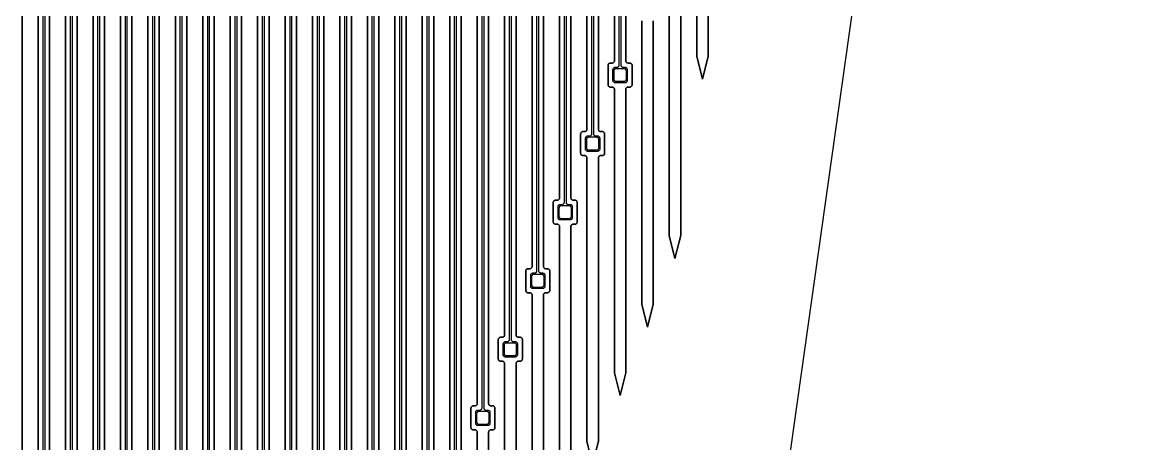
# Model space of a CAD drawing. Header units: metres. Extents: x -1550 to 1550, y -904 to 26100.
# Drawn here: x -2 to 966, y 3944 to 4313 of the extents above; entities that cross this region are included whole.
import ezdxf

# ---------------------------------------------------------------- set-up
doc = ezdxf.new("R2010")
doc.units = ezdxf.units.M
for name, color, linetype in [('Electrodes', 2, 'CONTINUOUS'), ('Metal', 4, 'CONTINUOUS'), ('Polyimide', 3, 'CONTINUOUS'), ('Polyimide_Negative', 5, 'CONTINUOUS')]:
    doc.layers.add(name, color=color, linetype=linetype)

msp = doc.modelspace()

# ---------------------------------------------------------------- linework, layer by layer
at = {"layer": 'Electrodes'}
for points in [[(524.5, 4261.01), (524.64, 4261.01), (524.77, 4261.03), (524.91, 4261.05), (525.04, 4261.08), (525.17, 4261.12), (525.3, 4261.17), (525.42, 4261.23), (525.54, 4261.3), (525.65, 4261.37), (525.76, 4261.46), (525.87, 4261.55), (525.96, 4261.64), (526.05, 4261.75), (526.13, 4261.85), (526.21, 4261.97), (526.28, 4262.09), (526.33, 4262.21), (526.38, 4262.34), (526.43, 4262.47), (526.46, 4262.6), (526.48, 4262.74), (526.5, 4262.87), (526.5, 4263.01), (526.5, 4270.01), (526.5, 4270.14), (526.48, 4270.28), (526.46, 4270.41), (526.43, 4270.55), (526.38, 4270.68), (526.33, 4270.8), (526.28, 4270.93), (526.21, 4271.05), (526.13, 4271.16), (526.05, 4271.27), (525.96, 4271.37), (525.87, 4271.47), (525.76, 4271.56), (525.65, 4271.64), (525.54, 4271.72), (525.42, 4271.78), (525.3, 4271.84), (525.17, 4271.89), (525.04, 4271.93), (524.91, 4271.97), (524.77, 4271.99), (524.64, 4272), (524.5, 4272.01), (517.5, 4272.01), (517.36, 4272), (517.23, 4271.99), (517.09, 4271.97), (516.96, 4271.93), (516.83, 4271.89), (516.7, 4271.84), (516.58, 4271.78), (516.46, 4271.72), (516.35, 4271.64), (516.24, 4271.56), (516.13, 4271.47), (516.04, 4271.37), (515.95, 4271.27), (515.87, 4271.16), (515.79, 4271.05), (515.72, 4270.93), (515.67, 4270.8), (515.62, 4270.68), (515.57, 4270.55), (515.54, 4270.41), (515.52, 4270.28), (515.5, 4270.14), (515.5, 4270.01), (515.5, 4263.01), (515.5, 4262.87), (515.52, 4262.74), (515.54, 4262.6), (515.57, 4262.47), (515.62, 4262.34), (515.67, 4262.21), (515.72, 4262.09), (515.79, 4261.97), (515.87, 4261.85), (515.95, 4261.75), (516.04, 4261.64), (516.13, 4261.55), (516.24, 4261.46), (516.35, 4261.37), (516.46, 4261.3), (516.58, 4261.23), (516.7, 4261.17), (516.83, 4261.12), (516.96, 4261.08), (517.09, 4261.05), (517.23, 4261.03), (517.36, 4261.01), (517.5, 4261.01), (524.5, 4261.01)], [(500.5, 4201.01), (500.64, 4201.01), (500.77, 4201.03), (500.91, 4201.05), (501.04, 4201.08), (501.17, 4201.12), (501.3, 4201.17), (501.42, 4201.23), (501.54, 4201.3), (501.65, 4201.37), (501.76, 4201.46), (501.87, 4201.55), (501.96, 4201.64), (502.05, 4201.75), (502.13, 4201.85), (502.21, 4201.97), (502.28, 4202.09), (502.33, 4202.21), (502.38, 4202.34), (502.43, 4202.47), (502.46, 4202.6), (502.48, 4202.74), (502.5, 4202.87), (502.5, 4203.01), (502.5, 4210.01), (502.5, 4210.14), (502.48, 4210.28), (502.46, 4210.41), (502.43, 4210.55), (502.38, 4210.68), (502.33, 4210.8), (502.28, 4210.93), (502.21, 4211.05), (502.13, 4211.16), (502.05, 4211.27), (501.96, 4211.37), (501.87, 4211.47), (501.76, 4211.56), (501.65, 4211.64), (501.54, 4211.72), (501.42, 4211.78), (501.3, 4211.84), (501.17, 4211.89), (501.04, 4211.93), (500.91, 4211.97), (500.77, 4211.99), (500.64, 4212), (500.5, 4212.01), (493.5, 4212.01), (493.36, 4212), (493.23, 4211.99), (493.09, 4211.97), (492.96, 4211.93), (492.83, 4211.89), (492.7, 4211.84), (492.58, 4211.78), (492.46, 4211.72), (492.35, 4211.64), (492.24, 4211.56), (492.13, 4211.47), (492.04, 4211.37), (491.95, 4211.27), (491.87, 4211.16), (491.79, 4211.05), (491.72, 4210.93), (491.67, 4210.8), (491.62, 4210.68), (491.57, 4210.55), (491.54, 4210.41), (491.52, 4210.28), (491.5, 4210.14), (491.5, 4210.01), (491.5, 4203.01), (491.5, 4202.87), (491.52, 4202.74), (491.54, 4202.6), (491.57, 4202.47), (491.62, 4202.34), (491.67, 4202.21), (491.72, 4202.09), (491.79, 4201.97), (491.87, 4201.85), (491.95, 4201.75), (492.04, 4201.64), (492.13, 4201.55), (492.24, 4201.46), (492.35, 4201.37), (492.46, 4201.3), (492.58, 4201.23), (492.7, 4201.17), (492.83, 4201.12), (492.96, 4201.08), (493.09, 4201.05), (493.23, 4201.03), (493.36, 4201.01), (493.5, 4201.01), (500.5, 4201.01)], [(476.5, 4141.01), (476.64, 4141.01), (476.77, 4141.03), (476.91, 4141.05), (477.04, 4141.08), (477.17, 4141.12), (477.3, 4141.17), (477.42, 4141.23), (477.54, 4141.3), (477.65, 4141.37), (477.76, 4141.46), (477.87, 4141.55), (477.96, 4141.64), (478.05, 4141.75), (478.13, 4141.85), (478.21, 4141.97), (478.28, 4142.09), (478.33, 4142.21), (478.38, 4142.34), (478.43, 4142.47), (478.46, 4142.6), (478.48, 4142.74), (478.5, 4142.87), (478.5, 4143.01), (478.5, 4150.01), (478.5, 4150.14), (478.48, 4150.28), (478.46, 4150.41), (478.43, 4150.55), (478.38, 4150.68), (478.33, 4150.8), (478.28, 4150.93), (478.21, 4151.05), (478.13, 4151.16), (478.05, 4151.27), (477.96, 4151.37), (477.87, 4151.47), (477.76, 4151.56), (477.65, 4151.64), (477.54, 4151.72), (477.42, 4151.78), (477.3, 4151.84), (477.17, 4151.89), (477.04, 4151.93), (476.91, 4151.97), (476.77, 4151.99), (476.64, 4152), (476.5, 4152.01), (469.5, 4152.01), (469.36, 4152), (469.23, 4151.99), (469.09, 4151.97), (468.96, 4151.93), (468.83, 4151.89), (468.7, 4151.84), (468.58, 4151.78), (468.46, 4151.72), (468.35, 4151.64), (468.24, 4151.56), (468.13, 4151.47), (468.04, 4151.37), (467.95, 4151.27), (467.87, 4151.16), (467.79, 4151.05), (467.72, 4150.93), (467.67, 4150.8), (467.62, 4150.68), (467.57, 4150.55), (467.54, 4150.41), (467.52, 4150.28), (467.5, 4150.14), (467.5, 4150.01), (467.5, 4143.01), (467.5, 4142.87), (467.52, 4142.74), (467.54, 4142.6), (467.57, 4142.47), (467.62, 4142.34), (467.67, 4142.21), (467.72, 4142.09), (467.79, 4141.97), (467.87, 4141.85), (467.95, 4141.75), (468.04, 4141.64), (468.13, 4141.55), (468.24, 4141.46), (468.35, 4141.37), (468.46, 4141.3), (468.58, 4141.23), (468.7, 4141.17), (468.83, 4141.12), (468.96, 4141.08), (469.09, 4141.05), (469.23, 4141.03), (469.36, 4141.01), (469.5, 4141.01), (476.5, 4141.01)], [(452.5, 4081.01), (452.64, 4081.01), (452.77, 4081.03), (452.91, 4081.05), (453.04, 4081.08), (453.17, 4081.12), (453.3, 4081.17), (453.42, 4081.23), (453.54, 4081.3), (453.65, 4081.37), (453.76, 4081.46), (453.87, 4081.55), (453.96, 4081.64), (454.05, 4081.75), (454.13, 4081.85), (454.21, 4081.97), (454.28, 4082.09), (454.33, 4082.21), (454.38, 4082.34), (454.43, 4082.47), (454.46, 4082.6), (454.48, 4082.74), (454.5, 4082.87), (454.5, 4083.01), (454.5, 4090.01), (454.5, 4090.14), (454.48, 4090.28), (454.46, 4090.41), (454.43, 4090.55), (454.38, 4090.68), (454.33, 4090.8), (454.28, 4090.93), (454.21, 4091.05), (454.13, 4091.16), (454.05, 4091.27), (453.96, 4091.37), (453.87, 4091.47), (453.76, 4091.56), (453.65, 4091.64), (453.54, 4091.72), (453.42, 4091.78), (453.3, 4091.84), (453.17, 4091.89), (453.04, 4091.93), (452.91, 4091.97), (452.77, 4091.99), (452.64, 4092), (452.5, 4092.01), (445.5, 4092.01), (445.36, 4092), (445.23, 4091.99), (445.09, 4091.97), (444.96, 4091.93), (444.83, 4091.89), (444.7, 4091.84), (444.58, 4091.78), (444.46, 4091.72), (444.35, 4091.64), (444.24, 4091.56), (444.13, 4091.47), (444.04, 4091.37), (443.95, 4091.27), (443.87, 4091.16), (443.79, 4091.05), (443.72, 4090.93), (443.67, 4090.8), (443.62, 4090.68), (443.57, 4090.55), (443.54, 4090.41), (443.52, 4090.28), (443.5, 4090.14), (443.5, 4090.01), (443.5, 4083.01), (443.5, 4082.87), (443.52, 4082.74), (443.54, 4082.6), (443.57, 4082.47), (443.62, 4082.34), (443.67, 4082.21), (443.72, 4082.09), (443.79, 4081.97), (443.87, 4081.85), (443.95, 4081.75), (444.04, 4081.64), (444.13, 4081.55), (444.24, 4081.46), (444.35, 4081.37), (444.46, 4081.3), (444.58, 4081.23), (444.7, 4081.17), (444.83, 4081.12), (444.96, 4081.08), (445.09, 4081.05), (445.23, 4081.03), (445.36, 4081.01), (445.5, 4081.01), (452.5, 4081.01)], [(428.5, 4021.01), (428.64, 4021.01), (428.77, 4021.03), (428.91, 4021.05), (429.04, 4021.08), (429.17, 4021.12), (429.3, 4021.17), (429.42, 4021.23), (429.54, 4021.3), (429.65, 4021.37), (429.76, 4021.46), (429.87, 4021.55), (429.96, 4021.64), (430.05, 4021.75), (430.13, 4021.85), (430.21, 4021.97), (430.28, 4022.09), (430.33, 4022.21), (430.38, 4022.34), (430.43, 4022.47), (430.46, 4022.6), (430.48, 4022.74), (430.5, 4022.87), (430.5, 4023.01), (430.5, 4030.01), (430.5, 4030.14), (430.48, 4030.28), (430.46, 4030.41), (430.43, 4030.55), (430.38, 4030.68), (430.33, 4030.8), (430.28, 4030.93), (430.21, 4031.05), (430.13, 4031.16), (430.05, 4031.27), (429.96, 4031.37), (429.87, 4031.47), (429.76, 4031.56), (429.65, 4031.64), (429.54, 4031.72), (429.42, 4031.78), (429.3, 4031.84), (429.17, 4031.89), (429.04, 4031.93), (428.91, 4031.97), (428.77, 4031.99), (428.64, 4032), (428.5, 4032.01), (421.5, 4032.01), (421.36, 4032), (421.23, 4031.99), (421.09, 4031.97), (420.96, 4031.93), (420.83, 4031.89), (420.7, 4031.84), (420.58, 4031.78), (420.46, 4031.72), (420.35, 4031.64), (420.24, 4031.56), (420.13, 4031.47), (420.04, 4031.37), (419.95, 4031.27), (419.87, 4031.16), (419.79, 4031.05), (419.72, 4030.93), (419.67, 4030.8), (419.62, 4030.68), (419.57, 4030.55), (419.54, 4030.41), (419.52, 4030.28), (419.5, 4030.14), (419.5, 4030.01), (419.5, 4023.01), (419.5, 4022.87), (419.52, 4022.74), (419.54, 4022.6), (419.57, 4022.47), (419.62, 4022.34), (419.67, 4022.21), (419.72, 4022.09), (419.79, 4021.97), (419.87, 4021.85), (419.95, 4021.75), (420.04, 4021.64), (420.13, 4021.55), (420.24, 4021.46), (420.35, 4021.37), (420.46, 4021.3), (420.58, 4021.23), (420.7, 4021.17), (420.83, 4021.12), (420.96, 4021.08), (421.09, 4021.05), (421.23, 4021.03), (421.36, 4021.01), (421.5, 4021.01), (428.5, 4021.01)], [(404.5, 3961.01), (404.64, 3961.01), (404.77, 3961.03), (404.91, 3961.05), (405.04, 3961.08), (405.17, 3961.12), (405.3, 3961.17), (405.42, 3961.23), (405.54, 3961.3), (405.65, 3961.37), (405.76, 3961.46), (405.87, 3961.55), (405.96, 3961.64), (406.05, 3961.75), (406.13, 3961.85), (406.21, 3961.97), (406.28, 3962.09), (406.33, 3962.21), (406.38, 3962.34), (406.43, 3962.47), (406.46, 3962.6), (406.48, 3962.74), (406.5, 3962.87), (406.5, 3963.01), (406.5, 3970.01), (406.5, 3970.14), (406.48, 3970.28), (406.46, 3970.41), (406.43, 3970.55), (406.38, 3970.68), (406.33, 3970.8), (406.28, 3970.93), (406.21, 3971.05), (406.13, 3971.16), (406.05, 3971.27), (405.96, 3971.37), (405.87, 3971.47), (405.76, 3971.56), (405.65, 3971.64), (405.54, 3971.72), (405.42, 3971.78), (405.3, 3971.84), (405.17, 3971.89), (405.04, 3971.93), (404.91, 3971.97), (404.77, 3971.99), (404.64, 3972), (404.5, 3972.01), (397.5, 3972.01), (397.36, 3972), (397.23, 3971.99), (397.09, 3971.97), (396.96, 3971.93), (396.83, 3971.89), (396.7, 3971.84), (396.58, 3971.78), (396.46, 3971.72), (396.35, 3971.64), (396.24, 3971.56), (396.13, 3971.47), (396.04, 3971.37), (395.95, 3971.27), (395.87, 3971.16), (395.79, 3971.05), (395.72, 3970.93), (395.67, 3970.8), (395.62, 3970.68), (395.57, 3970.55), (395.54, 3970.41), (395.52, 3970.28), (395.5, 3970.14), (395.5, 3970.01), (395.5, 3963.01), (395.5, 3962.87), (395.52, 3962.74), (395.54, 3962.6), (395.57, 3962.47), (395.62, 3962.34), (395.67, 3962.21), (395.72, 3962.09), (395.79, 3961.97), (395.87, 3961.85), (395.95, 3961.75), (396.04, 3961.64), (396.13, 3961.55), (396.24, 3961.46), (396.35, 3961.37), (396.46, 3961.3), (396.58, 3961.23), (396.7, 3961.17), (396.83, 3961.12), (396.96, 3961.08), (397.09, 3961.05), (397.23, 3961.03), (397.36, 3961.01), (397.5, 3961.01), (404.5, 3961.01)]]:
    msp.add_lwpolyline(points, close=True, dxfattribs=at)
at = {"layer": 'Metal'}
for points in [[(16, 11993.5), (16, 8.5)], [(18, 8.5), (18, 11993.5)], [(40, 11993.5), (40, 262.47)], [(42, 262.47), (42, 11993.5)], [(64, 11993.5), (64, 516.44)], [(66, 516.44), (66, 11993.5)], [(88, 11993.5), (88, 770.4)], [(90, 770.4), (90, 11993.5)], [(112, 11993.5), (112, 1024.37)], [(114, 1024.37), (114, 11993.5)], [(136, 11993.5), (136, 1278.34)], [(138, 1278.34), (138, 11993.5)], [(160, 11993.5), (160, 1532.31)], [(162, 1532.31), (162, 11993.5)], [(184, 11993.5), (184, 1786.28)], [(186, 1786.28), (186, 11993.5)], [(208, 11993.5), (208, 2040.25)], [(210, 2040.25), (210, 11993.5)], [(232, 11993.5), (232, 2294.21)], [(234, 2294.21), (234, 11993.5)], [(256, 11993.5), (256, 2548.18)], [(258, 2548.18), (258, 11993.5)], [(280, 11993.5), (280, 2802.15)], [(282, 2802.15), (282, 11993.5)], [(304, 11993.5), (304, 3056.12)], [(306, 3056.12), (306, 11993.5)], [(328, 11993.5), (328, 3310.09)], [(330, 3310.09), (330, 11993.5)], [(352, 11993.5), (352, 3564.06)], [(354, 3564.06), (354, 11993.5)], [(376, 11993.5), (376, 3818.02)], [(378, 3818.02), (378, 11993.5)], [(400, 11993.5), (400, 3975.01), (399.97, 3974.66), (399.88, 3974.32), (399.73, 3974.01), (399.53, 3973.72), (399.29, 3973.48), (399, 3973.28), (398.68, 3973.13), (398.35, 3973.04), (398, 3973.01), (396.5, 3973.01), (396.15, 3972.98), (395.82, 3972.89), (395.5, 3972.74), (395.21, 3972.54), (394.97, 3972.29), (394.77, 3972.01), (394.62, 3971.69), (394.53, 3971.36), (394.5, 3971.01), (394.5, 3962.01), (394.53, 3961.66), (394.62, 3961.32), (394.77, 3961.01), (394.97, 3960.72), (395.21, 3960.48), (395.5, 3960.28), (395.82, 3960.13), (396.15, 3960.04), (396.5, 3960.01), (405.5, 3960.01), (405.85, 3960.04), (406.18, 3960.13), (406.5, 3960.28), (406.79, 3960.48), (407.03, 3960.72), (407.23, 3961.01), (407.38, 3961.32), (407.47, 3961.66), (407.5, 3962.01), (407.5, 3971.01), (407.47, 3971.36), (407.38, 3971.69), (407.23, 3972.01), (407.03, 3972.29), (406.79, 3972.54), (406.5, 3972.74), (406.18, 3972.89), (405.85, 3972.98), (405.5, 3973.01), (404, 3973.01), (403.65, 3973.04), (403.32, 3973.13), (403, 3973.28), (402.71, 3973.48), (402.47, 3973.72), (402.27, 3974.01), (402.12, 3974.32), (402.03, 3974.66), (402, 3975.01), (402, 11993.5)], [(424, 11993.5), (424, 4035.01), (423.97, 4034.66), (423.88, 4034.32), (423.73, 4034.01), (423.53, 4033.72), (423.29, 4033.48), (423, 4033.28), (422.68, 4033.13), (422.35, 4033.04), (422, 4033.01), (420.5, 4033.01), (420.15, 4032.98), (419.82, 4032.89), (419.5, 4032.74), (419.21, 4032.54), (418.97, 4032.29), (418.77, 4032.01), (418.62, 4031.69), (418.53, 4031.36), (418.5, 4031.01), (418.5, 4022.01), (418.53, 4021.66), (418.62, 4021.32), (418.77, 4021.01), (418.97, 4020.72), (419.21, 4020.48), (419.5, 4020.28), (419.82, 4020.13), (420.15, 4020.04), (420.5, 4020.01), (429.5, 4020.01), (429.85, 4020.04), (430.18, 4020.13), (430.5, 4020.28), (430.79, 4020.48), (431.03, 4020.72), (431.23, 4021.01), (431.38, 4021.32), (431.47, 4021.66), (431.5, 4022.01), (431.5, 4031.01), (431.47, 4031.36), (431.38, 4031.69), (431.23, 4032.01), (431.03, 4032.29), (430.79, 4032.54), (430.5, 4032.74), (430.18, 4032.89), (429.85, 4032.98), (429.5, 4033.01), (428, 4033.01), (427.65, 4033.04), (427.32, 4033.13), (427, 4033.28), (426.71, 4033.48), (426.47, 4033.72), (426.27, 4034.01), (426.12, 4034.32), (426.03, 4034.66), (426, 4035.01), (426, 11993.5)], [(448, 11993.5), (448, 4095.01), (447.97, 4094.66), (447.88, 4094.32), (447.73, 4094.01), (447.53, 4093.72), (447.29, 4093.48), (447, 4093.28), (446.68, 4093.13), (446.35, 4093.04), (446, 4093.01), (444.5, 4093.01), (444.15, 4092.98), (443.82, 4092.89), (443.5, 4092.74), (443.21, 4092.54), (442.97, 4092.29), (442.77, 4092.01), (442.62, 4091.69), (442.53, 4091.36), (442.5, 4091.01), (442.5, 4082.01), (442.53, 4081.66), (442.62, 4081.32), (442.77, 4081.01), (442.97, 4080.72), (443.21, 4080.48), (443.5, 4080.28), (443.82, 4080.13), (444.15, 4080.04), (444.5, 4080.01), (453.5, 4080.01), (453.85, 4080.04), (454.18, 4080.13), (454.5, 4080.28), (454.79, 4080.48), (455.03, 4080.72), (455.23, 4081.01), (455.38, 4081.32), (455.47, 4081.66), (455.5, 4082.01), (455.5, 4091.01), (455.47, 4091.36), (455.38, 4091.69), (455.23, 4092.01), (455.03, 4092.29), (454.79, 4092.54), (454.5, 4092.74), (454.18, 4092.89), (453.85, 4092.98), (453.5, 4093.01), (452, 4093.01), (451.65, 4093.04), (451.32, 4093.13), (451, 4093.28), (450.71, 4093.48), (450.47, 4093.72), (450.27, 4094.01), (450.12, 4094.32), (450.03, 4094.66), (450, 4095.01), (450, 11993.5)], [(472, 11993.5), (472, 4155.01), (471.97, 4154.66), (471.88, 4154.32), (471.73, 4154.01), (471.53, 4153.72), (471.29, 4153.48), (471, 4153.28), (470.68, 4153.13), (470.35, 4153.04), (470, 4153.01), (468.5, 4153.01), (468.15, 4152.98), (467.82, 4152.89), (467.5, 4152.74), (467.21, 4152.54), (466.97, 4152.29), (466.77, 4152.01), (466.62, 4151.69), (466.53, 4151.36), (466.5, 4151.01), (466.5, 4142.01), (466.53, 4141.66), (466.62, 4141.32), (466.77, 4141.01), (466.97, 4140.72), (467.21, 4140.48), (467.5, 4140.28), (467.82, 4140.13), (468.15, 4140.04), (468.5, 4140.01), (477.5, 4140.01), (477.85, 4140.04), (478.18, 4140.13), (478.5, 4140.28), (478.79, 4140.48), (479.03, 4140.72), (479.23, 4141.01), (479.38, 4141.32), (479.47, 4141.66), (479.5, 4142.01), (479.5, 4151.01), (479.47, 4151.36), (479.38, 4151.69), (479.23, 4152.01), (479.03, 4152.29), (478.79, 4152.54), (478.5, 4152.74), (478.18, 4152.89), (477.85, 4152.98), (477.5, 4153.01), (476, 4153.01), (475.65, 4153.04), (475.32, 4153.13), (475, 4153.28), (474.71, 4153.48), (474.47, 4153.72), (474.27, 4154.01), (474.12, 4154.32), (474.03, 4154.66), (474, 4155.01), (474, 11993.5)], [(496, 11993.5), (496, 4215.01), (495.97, 4214.66), (495.88, 4214.32), (495.73, 4214.01), (495.53, 4213.72), (495.29, 4213.48), (495, 4213.28), (494.68, 4213.13), (494.35, 4213.04), (494, 4213.01), (492.5, 4213.01), (492.15, 4212.98), (491.82, 4212.89), (491.5, 4212.74), (491.21, 4212.54), (490.97, 4212.29), (490.77, 4212.01), (490.62, 4211.69), (490.53, 4211.36), (490.5, 4211.01), (490.5, 4202.01), (490.53, 4201.66), (490.62, 4201.32), (490.77, 4201.01), (490.97, 4200.72), (491.21, 4200.48), (491.5, 4200.28), (491.82, 4200.13), (492.15, 4200.04), (492.5, 4200.01), (501.5, 4200.01), (501.85, 4200.04), (502.18, 4200.13), (502.5, 4200.28), (502.79, 4200.48), (503.03, 4200.72), (503.23, 4201.01), (503.38, 4201.32), (503.47, 4201.66), (503.5, 4202.01), (503.5, 4211.01), (503.47, 4211.36), (503.38, 4211.69), (503.23, 4212.01), (503.03, 4212.29), (502.79, 4212.54), (502.5, 4212.74), (502.18, 4212.89), (501.85, 4212.98), (501.5, 4213.01), (500, 4213.01), (499.65, 4213.04), (499.32, 4213.13), (499, 4213.28), (498.71, 4213.48), (498.47, 4213.72), (498.27, 4214.01), (498.12, 4214.32), (498.03, 4214.66), (498, 4215.01), (498, 11993.5)], [(520, 11993.5), (520, 4275.01), (519.97, 4274.66), (519.88, 4274.32), (519.73, 4274.01), (519.53, 4273.72), (519.29, 4273.48), (519, 4273.28), (518.68, 4273.13), (518.35, 4273.04), (518, 4273.01), (516.5, 4273.01), (516.15, 4272.98), (515.82, 4272.89), (515.5, 4272.74), (515.21, 4272.54), (514.97, 4272.29), (514.77, 4272.01), (514.62, 4271.69), (514.53, 4271.36), (514.5, 4271.01), (514.5, 4262.01), (514.53, 4261.66), (514.62, 4261.32), (514.77, 4261.01), (514.97, 4260.72), (515.21, 4260.48), (515.5, 4260.28), (515.82, 4260.13), (516.15, 4260.04), (516.5, 4260.01), (525.5, 4260.01), (525.85, 4260.04), (526.18, 4260.13), (526.5, 4260.28), (526.79, 4260.48), (527.03, 4260.72), (527.23, 4261.01), (527.38, 4261.32), (527.47, 4261.66), (527.5, 4262.01), (527.5, 4271.01), (527.47, 4271.36), (527.38, 4271.69), (527.23, 4272.01), (527.03, 4272.29), (526.79, 4272.54), (526.5, 4272.74), (526.18, 4272.89), (525.85, 4272.98), (525.5, 4273.01), (524, 4273.01), (523.65, 4273.04), (523.32, 4273.13), (523, 4273.28), (522.71, 4273.48), (522.47, 4273.72), (522.27, 4274.01), (522.12, 4274.32), (522.03, 4274.66), (522, 4275.01), (522, 11993.5)]]:
    msp.add_lwpolyline(points, dxfattribs=at)
at = {"layer": 'Polyimide'}
for points in [[(-2, 11978.5), (-2, -116.48)], [(12, 12.5), (12, 11978.5)], [(22, 11978.5), (22, 12.5)], [(36, 266.47), (36, 11978.5)], [(46, 11978.5), (46, 266.47)], [(60, 520.44), (60, 11978.5)], [(70, 11978.5), (70, 520.44)], [(84, 774.4), (84, 11978.5)], [(94, 11978.5), (94, 774.4)], [(108, 1028.37), (108, 11978.5)], [(118, 11978.5), (118, 1028.37)], [(132, 1282.34), (132, 11978.5)], [(142, 11978.5), (142, 1282.34)], [(156, 1536.31), (156, 11978.5)], [(166, 11978.5), (166, 1536.31)], [(180, 1790.28), (180, 11978.5)], [(190, 11978.5), (190, 1790.28)], [(204, 2044.25), (204, 11978.5)], [(214, 11978.5), (214, 2044.25)], [(228, 2298.21), (228, 11978.5)], [(238, 11978.5), (238, 2298.21)], [(252, 2552.18), (252, 11978.5)], [(262, 11978.5), (262, 2552.18)], [(276, 2806.15), (276, 11978.5)], [(286, 11978.5), (286, 2806.15)], [(300, 3060.12), (300, 11978.5)], [(310, 11978.5), (310, 3060.12)], [(324, 3314.09), (324, 11978.5)], [(334, 11978.5), (334, 3314.09)], [(348, 3568.06), (348, 11978.5)], [(358, 11978.5), (358, 3568.06)], [(372, 3822.02), (372, 11978.5)], [(382, 11978.5), (382, 3822.02)], [(396, 3706.01), (396, 3954.01), (395.97, 3954.36), (395.88, 3954.69), (395.73, 3955.01), (395.53, 3955.29), (395.29, 3955.54), (395, 3955.74), (394.68, 3955.89), (394.35, 3955.98), (394, 3956.01), (392.5, 3956.01), (392.15, 3956.04), (391.82, 3956.13), (391.5, 3956.28), (391.21, 3956.48), (390.97, 3956.72), (390.77, 3957.01), (390.62, 3957.32), (390.53, 3957.66), (390.5, 3958.01), (390.5, 3975.01), (390.53, 3975.36), (390.62, 3975.69), (390.77, 3976.01), (390.97, 3976.29), (391.21, 3976.54), (391.5, 3976.74), (391.82, 3976.89), (392.15, 3976.98), (392.5, 3977.01), (394, 3977.01), (394.35, 3977.04), (394.68, 3977.13), (395, 3977.28), (395.29, 3977.48), (395.53, 3977.72), (395.73, 3978.01), (395.88, 3978.32), (395.97, 3978.66), (396, 3979.01), (396, 11978.5)], [(406, 11978.5), (406, 3979.01), (406.03, 3978.66), (406.12, 3978.32), (406.27, 3978.01), (406.47, 3977.72), (406.71, 3977.48), (407, 3977.28), (407.32, 3977.13), (407.65, 3977.04), (408, 3977.01), (409.5, 3977.01), (409.85, 3976.98), (410.18, 3976.89), (410.5, 3976.74), (410.79, 3976.54), (411.03, 3976.29), (411.23, 3976.01), (411.38, 3975.69), (411.47, 3975.36), (411.5, 3975.01), (411.5, 3958.01), (411.47, 3957.66), (411.38, 3957.32), (411.23, 3957.01), (411.03, 3956.72), (410.79, 3956.48), (410.5, 3956.28), (410.18, 3956.13), (409.85, 3956.04), (409.5, 3956.01), (408, 3956.01), (407.65, 3955.98), (407.32, 3955.89), (407, 3955.74), (406.71, 3955.54), (406.47, 3955.29), (406.27, 3955.01), (406.12, 3954.69), (406.03, 3954.36), (406, 3954.01), (406, 3706.01)], [(420, 3766.01), (420, 4014.01), (419.97, 4014.36), (419.88, 4014.69), (419.73, 4015.01), (419.53, 4015.29), (419.29, 4015.54), (419, 4015.74), (418.68, 4015.89), (418.35, 4015.98), (418, 4016.01), (416.5, 4016.01), (416.15, 4016.04), (415.82, 4016.13), (415.5, 4016.28), (415.21, 4016.48), (414.97, 4016.72), (414.77, 4017.01), (414.62, 4017.32), (414.53, 4017.66), (414.5, 4018.01), (414.5, 4035.01), (414.53, 4035.36), (414.62, 4035.69), (414.77, 4036.01), (414.97, 4036.29), (415.21, 4036.54), (415.5, 4036.74), (415.82, 4036.89), (416.15, 4036.98), (416.5, 4037.01), (418, 4037.01), (418.35, 4037.04), (418.68, 4037.13), (419, 4037.28), (419.29, 4037.48), (419.53, 4037.72), (419.73, 4038.01), (419.88, 4038.32), (419.97, 4038.66), (420, 4039.01), (420, 11978.5)], [(430, 11978.5), (430, 4039.01), (430.03, 4038.66), (430.12, 4038.32), (430.27, 4038.01), (430.47, 4037.72), (430.71, 4037.48), (431, 4037.28), (431.32, 4037.13), (431.65, 4037.04), (432, 4037.01), (433.5, 4037.01), (433.85, 4036.98), (434.18, 4036.89), (434.5, 4036.74), (434.79, 4036.54), (435.03, 4036.29), (435.23, 4036.01), (435.38, 4035.69), (435.47, 4035.36), (435.5, 4035.01), (435.5, 4018.01), (435.47, 4017.66), (435.38, 4017.32), (435.23, 4017.01), (435.03, 4016.72), (434.79, 4016.48), (434.5, 4016.28), (434.18, 4016.13), (433.85, 4016.04), (433.5, 4016.01), (432, 4016.01), (431.65, 4015.98), (431.32, 4015.89), (431, 4015.74), (430.71, 4015.54), (430.47, 4015.29), (430.27, 4015.01), (430.12, 4014.69), (430.03, 4014.36), (430, 4014.01), (430, 3766.01)], [(444, 3826.01), (444, 4074.01), (443.97, 4074.36), (443.88, 4074.69), (443.73, 4075.01), (443.53, 4075.29), (443.29, 4075.54), (443, 4075.74), (442.68, 4075.89), (442.35, 4075.98), (442, 4076.01), (440.5, 4076.01), (440.15, 4076.04), (439.82, 4076.13), (439.5, 4076.28), (439.21, 4076.48), (438.97, 4076.72), (438.77, 4077.01), (438.62, 4077.32), (438.53, 4077.66), (438.5, 4078.01), (438.5, 4095.01), (438.53, 4095.36), (438.62, 4095.69), (438.77, 4096.01), (438.97, 4096.29), (439.21, 4096.54), (439.5, 4096.74), (439.82, 4096.89), (440.15, 4096.98), (440.5, 4097.01), (442, 4097.01), (442.35, 4097.04), (442.68, 4097.13), (443, 4097.28), (443.29, 4097.48), (443.53, 4097.72), (443.73, 4098.01), (443.88, 4098.32), (443.97, 4098.66), (444, 4099.01), (444, 11978.5)], [(454, 11978.5), (454, 4099.01), (454.03, 4098.66), (454.12, 4098.32), (454.27, 4098.01), (454.47, 4097.72), (454.71, 4097.48), (455, 4097.28), (455.32, 4097.13), (455.65, 4097.04), (456, 4097.01), (457.5, 4097.01), (457.85, 4096.98), (458.18, 4096.89), (458.5, 4096.74), (458.79, 4096.54), (459.03, 4096.29), (459.23, 4096.01), (459.38, 4095.69), (459.47, 4095.36), (459.5, 4095.01), (459.5, 4078.01), (459.47, 4077.66), (459.38, 4077.32), (459.23, 4077.01), (459.03, 4076.72), (458.79, 4076.48), (458.5, 4076.28), (458.18, 4076.13), (457.85, 4076.04), (457.5, 4076.01), (456, 4076.01), (455.65, 4075.98), (455.32, 4075.89), (455, 4075.74), (454.71, 4075.54), (454.47, 4075.29), (454.27, 4075.01), (454.12, 4074.69), (454.03, 4074.36), (454, 4074.01), (454, 3826.01)], [(468, 3886.01), (468, 4134.01), (467.97, 4134.36), (467.88, 4134.69), (467.73, 4135.01), (467.53, 4135.29), (467.29, 4135.54), (467, 4135.74), (466.68, 4135.89), (466.35, 4135.98), (466, 4136.01), (464.5, 4136.01), (464.15, 4136.04), (463.82, 4136.13), (463.5, 4136.28), (463.21, 4136.48), (462.97, 4136.72), (462.77, 4137.01), (462.62, 4137.32), (462.53, 4137.66), (462.5, 4138.01), (462.5, 4155.01), (462.53, 4155.36), (462.62, 4155.69), (462.77, 4156.01), (462.97, 4156.29), (463.21, 4156.54), (463.5, 4156.74), (463.82, 4156.89), (464.15, 4156.98), (464.5, 4157.01), (466, 4157.01), (466.35, 4157.04), (466.68, 4157.13), (467, 4157.28), (467.29, 4157.48), (467.53, 4157.72), (467.73, 4158.01), (467.88, 4158.32), (467.97, 4158.66), (468, 4159.01), (468, 11978.5)], [(478, 11978.5), (478, 4159.01), (478.03, 4158.66), (478.12, 4158.32), (478.27, 4158.01), (478.47, 4157.72), (478.71, 4157.48), (479, 4157.28), (479.32, 4157.13), (479.65, 4157.04), (480, 4157.01), (481.5, 4157.01), (481.85, 4156.98), (482.18, 4156.89), (482.5, 4156.74), (482.79, 4156.54), (483.03, 4156.29), (483.23, 4156.01), (483.38, 4155.69), (483.47, 4155.36), (483.5, 4155.01), (483.5, 4138.01), (483.47, 4137.66), (483.38, 4137.32), (483.23, 4137.01), (483.03, 4136.72), (482.79, 4136.48), (482.5, 4136.28), (482.18, 4136.13), (481.85, 4136.04), (481.5, 4136.01), (480, 4136.01), (479.65, 4135.98), (479.32, 4135.89), (479, 4135.74), (478.71, 4135.54), (478.47, 4135.29), (478.27, 4135.01), (478.12, 4134.69), (478.03, 4134.36), (478, 4134.01), (478, 3886.01)], [(502, 11978.5), (502, 4219.01), (502.03, 4218.66), (502.12, 4218.32), (502.27, 4218.01), (502.47, 4217.72), (502.71, 4217.48), (503, 4217.28), (503.32, 4217.13), (503.65, 4217.04), (504, 4217.01), (505.5, 4217.01), (505.85, 4216.98), (506.18, 4216.89), (506.5, 4216.74), (506.79, 4216.54), (507.03, 4216.29), (507.23, 4216.01), (507.38, 4215.69), (507.47, 4215.36), (507.5, 4215.01), (507.5, 4198.01), (507.47, 4197.66), (507.38, 4197.32), (507.23, 4197.01), (507.03, 4196.72), (506.79, 4196.48), (506.5, 4196.28), (506.18, 4196.13), (505.85, 4196.04), (505.5, 4196.01), (504, 4196.01), (503.65, 4195.98), (503.32, 4195.89), (503, 4195.74), (502.71, 4195.54), (502.47, 4195.29), (502.27, 4195.01), (502.12, 4194.69), (502.03, 4194.36), (502, 4194.01), (502, 3946.01), (497, 3926.01), (492, 3946.01), (492, 4194.01), (491.97, 4194.36), (491.88, 4194.69), (491.73, 4195.01), (491.53, 4195.29), (491.29, 4195.54), (491, 4195.74), (490.68, 4195.89), (490.35, 4195.98), (490, 4196.01), (488.5, 4196.01), (488.15, 4196.04), (487.82, 4196.13), (487.5, 4196.28), (487.21, 4196.48), (486.97, 4196.72), (486.77, 4197.01), (486.62, 4197.32), (486.53, 4197.66), (486.5, 4198.01), (486.5, 4215.01), (486.53, 4215.36), (486.62, 4215.69), (486.77, 4216.01), (486.97, 4216.29), (487.21, 4216.54), (487.5, 4216.74), (487.82, 4216.89), (488.15, 4216.98), (488.5, 4217.01), (490, 4217.01), (490.35, 4217.04), (490.68, 4217.13), (491, 4217.28), (491.29, 4217.48), (491.53, 4217.72), (491.73, 4218.01), (491.88, 4218.32), (491.97, 4218.66), (492, 4219.01), (492, 11978.5)], [(526, 11978.5), (526, 4279.01), (526.03, 4278.66), (526.12, 4278.32), (526.27, 4278.01), (526.47, 4277.72), (526.71, 4277.48), (527, 4277.28), (527.32, 4277.13), (527.65, 4277.04), (528, 4277.01), (529.5, 4277.01), (529.85, 4276.98), (530.18, 4276.89), (530.5, 4276.74), (530.79, 4276.54), (531.03, 4276.29), (531.23, 4276.01), (531.38, 4275.69), (531.47, 4275.36), (531.5, 4275.01), (531.5, 4258.01), (531.47, 4257.66), (531.38, 4257.32), (531.23, 4257.01), (531.03, 4256.72), (530.79, 4256.48), (530.5, 4256.28), (530.18, 4256.13), (529.85, 4256.04), (529.5, 4256.01), (528, 4256.01), (527.65, 4255.98), (527.32, 4255.89), (527, 4255.74), (526.71, 4255.54), (526.47, 4255.29), (526.27, 4255.01), (526.12, 4254.69), (526.03, 4254.36), (526, 4254.01), (526, 4006.01), (521, 3986.01), (516, 4006.01), (516, 4254.01), (515.97, 4254.36), (515.88, 4254.69), (515.73, 4255.01), (515.53, 4255.29), (515.29, 4255.54), (515, 4255.74), (514.68, 4255.89), (514.35, 4255.98), (514, 4256.01), (512.5, 4256.01), (512.15, 4256.04), (511.82, 4256.13), (511.5, 4256.28), (511.21, 4256.48), (510.97, 4256.72), (510.77, 4257.01), (510.62, 4257.32), (510.53, 4257.66), (510.5, 4258.01), (510.5, 4275.01), (510.53, 4275.36), (510.62, 4275.69), (510.77, 4276.01), (510.97, 4276.29), (511.21, 4276.54), (511.5, 4276.74), (511.82, 4276.89), (512.15, 4276.98), (512.5, 4277.01), (514, 4277.01), (514.35, 4277.04), (514.68, 4277.13), (515, 4277.28), (515.29, 4277.48), (515.53, 4277.72), (515.73, 4278.01), (515.88, 4278.32), (515.97, 4278.66), (516, 4279.01), (516, 11978.5)], [(598, 4530.99), (598, 4282.99), (593, 4262.99), (588, 4282.99), (588, 4530.99)], [(574, 4374.01), (574, 4126.01), (569, 4106.01), (564, 4126.01), (564, 4374.01)], [(550, 4314.01), (550, 4066.01), (545, 4046.01), (540, 4066.01), (540, 4314.01)]]:
    msp.add_lwpolyline(points, dxfattribs=at)
at = {"layer": 'Polyimide_Negative'}
for points in [[(966, 6040.77), (24.81, -642.62), (14.5, -665.19), (14.5, -654.04), (14.39, -651.11), (13.18, -647.49), (11.33, -643.61), (3.23, -640.89), (0.99, -638.43), (-0.69, -635.25), (-2, -628.09), (-2, -587.48), (-2, -387.48), (-2, -137.48), (-1.5, -137.48), (-1.5, -116.48), (-2, -116.48), (-2, 11978.5)], [(12, 11978.5), (12, 12.5)], [(22, 12.5), (22, 11978.5)], [(36, 11978.5), (36, 266.47)], [(46, 266.47), (46, 11978.5)], [(60, 11978.5), (60, 520.44)], [(70, 520.44), (70, 11978.5)], [(84, 11978.5), (84, 774.4)], [(94, 774.4), (94, 11978.5)], [(108, 11978.5), (108, 1028.37)], [(118, 1028.37), (118, 11978.5)], [(132, 11978.5), (132, 1282.34)], [(142, 1282.34), (142, 11978.5)], [(156, 11978.5), (156, 1536.31)], [(166, 1536.31), (166, 11978.5)], [(180, 11978.5), (180, 1790.28)], [(190, 1790.28), (190, 11978.5)], [(204, 11978.5), (204, 2044.25)], [(214, 2044.25), (214, 11978.5)], [(228, 11978.5), (228, 2298.21)], [(238, 2298.21), (238, 11978.5)], [(252, 11978.5), (252, 2552.18)], [(262, 2552.18), (262, 11978.5)], [(276, 11978.5), (276, 2806.15)], [(286, 2806.15), (286, 11978.5)], [(300, 11978.5), (300, 3060.12)], [(310, 3060.12), (310, 11978.5)], [(324, 11978.5), (324, 3314.09)], [(334, 3314.09), (334, 11978.5)], [(348, 11978.5), (348, 3568.06)], [(358, 3568.06), (358, 11978.5)], [(372, 11978.5), (372, 3822.02)], [(382, 3822.02), (382, 11978.5)], [(396, 11978.5), (396, 3979.01), (395.97, 3978.66), (395.88, 3978.32), (395.73, 3978.01), (395.53, 3977.72), (395.29, 3977.48), (395, 3977.28), (394.68, 3977.13), (394.35, 3977.04), (394, 3977.01), (392.5, 3977.01), (392.15, 3976.98), (391.82, 3976.89), (391.5, 3976.74), (391.21, 3976.54), (390.97, 3976.29), (390.77, 3976.01), (390.62, 3975.69), (390.53, 3975.36), (390.5, 3975.01), (390.5, 3958.01), (390.53, 3957.66), (390.62, 3957.32), (390.77, 3957.01), (390.97, 3956.72), (391.21, 3956.48), (391.5, 3956.28), (391.82, 3956.13), (392.15, 3956.04), (392.5, 3956.01), (394, 3956.01), (394.35, 3955.98), (394.68, 3955.89), (395, 3955.74), (395.29, 3955.54), (395.53, 3955.29), (395.73, 3955.01), (395.88, 3954.69), (395.97, 3954.36), (396, 3954.01), (396, 3706.01)], [(406, 3706.01), (406, 3954.01), (406.03, 3954.36), (406.12, 3954.69), (406.27, 3955.01), (406.47, 3955.29), (406.71, 3955.54), (407, 3955.74), (407.32, 3955.89), (407.65, 3955.98), (408, 3956.01), (409.5, 3956.01), (409.85, 3956.04), (410.18, 3956.13), (410.5, 3956.28), (410.79, 3956.48), (411.03, 3956.72), (411.23, 3957.01), (411.38, 3957.32), (411.47, 3957.66), (411.5, 3958.01), (411.5, 3975.01), (411.47, 3975.36), (411.38, 3975.69), (411.23, 3976.01), (411.03, 3976.29), (410.79, 3976.54), (410.5, 3976.74), (410.18, 3976.89), (409.85, 3976.98), (409.5, 3977.01), (408, 3977.01), (407.65, 3977.04), (407.32, 3977.13), (407, 3977.28), (406.71, 3977.48), (406.47, 3977.72), (406.27, 3978.01), (406.12, 3978.32), (406.03, 3978.66), (406, 3979.01), (406, 11978.5)], [(420, 11978.5), (420, 4039.01), (419.97, 4038.66), (419.88, 4038.32), (419.73, 4038.01), (419.53, 4037.72), (419.29, 4037.48), (419, 4037.28), (418.68, 4037.13), (418.35, 4037.04), (418, 4037.01), (416.5, 4037.01), (416.15, 4036.98), (415.82, 4036.89), (415.5, 4036.74), (415.21, 4036.54), (414.97, 4036.29), (414.77, 4036.01), (414.62, 4035.69), (414.53, 4035.36), (414.5, 4035.01), (414.5, 4018.01), (414.53, 4017.66), (414.62, 4017.32), (414.77, 4017.01), (414.97, 4016.72), (415.21, 4016.48), (415.5, 4016.28), (415.82, 4016.13), (416.15, 4016.04), (416.5, 4016.01), (418, 4016.01), (418.35, 4015.98), (418.68, 4015.89), (419, 4015.74), (419.29, 4015.54), (419.53, 4015.29), (419.73, 4015.01), (419.88, 4014.69), (419.97, 4014.36), (420, 4014.01), (420, 3766.01)], [(430, 3766.01), (430, 4014.01), (430.03, 4014.36), (430.12, 4014.69), (430.27, 4015.01), (430.47, 4015.29), (430.71, 4015.54), (431, 4015.74), (431.32, 4015.89), (431.65, 4015.98), (432, 4016.01), (433.5, 4016.01), (433.85, 4016.04), (434.18, 4016.13), (434.5, 4016.28), (434.79, 4016.48), (435.03, 4016.72), (435.23, 4017.01), (435.38, 4017.32), (435.47, 4017.66), (435.5, 4018.01), (435.5, 4035.01), (435.47, 4035.36), (435.38, 4035.69), (435.23, 4036.01), (435.03, 4036.29), (434.79, 4036.54), (434.5, 4036.74), (434.18, 4036.89), (433.85, 4036.98), (433.5, 4037.01), (432, 4037.01), (431.65, 4037.04), (431.32, 4037.13), (431, 4037.28), (430.71, 4037.48), (430.47, 4037.72), (430.27, 4038.01), (430.12, 4038.32), (430.03, 4038.66), (430, 4039.01), (430, 11978.5)], [(444, 11978.5), (444, 4099.01), (443.97, 4098.66), (443.88, 4098.32), (443.73, 4098.01), (443.53, 4097.72), (443.29, 4097.48), (443, 4097.28), (442.68, 4097.13), (442.35, 4097.04), (442, 4097.01), (440.5, 4097.01), (440.15, 4096.98), (439.82, 4096.89), (439.5, 4096.74), (439.21, 4096.54), (438.97, 4096.29), (438.77, 4096.01), (438.62, 4095.69), (438.53, 4095.36), (438.5, 4095.01), (438.5, 4078.01), (438.53, 4077.66), (438.62, 4077.32), (438.77, 4077.01), (438.97, 4076.72), (439.21, 4076.48), (439.5, 4076.28), (439.82, 4076.13), (440.15, 4076.04), (440.5, 4076.01), (442, 4076.01), (442.35, 4075.98), (442.68, 4075.89), (443, 4075.74), (443.29, 4075.54), (443.53, 4075.29), (443.73, 4075.01), (443.88, 4074.69), (443.97, 4074.36), (444, 4074.01), (444, 3826.01)], [(454, 3826.01), (454, 4074.01), (454.03, 4074.36), (454.12, 4074.69), (454.27, 4075.01), (454.47, 4075.29), (454.71, 4075.54), (455, 4075.74), (455.32, 4075.89), (455.65, 4075.98), (456, 4076.01), (457.5, 4076.01), (457.85, 4076.04), (458.18, 4076.13), (458.5, 4076.28), (458.79, 4076.48), (459.03, 4076.72), (459.23, 4077.01), (459.38, 4077.32), (459.47, 4077.66), (459.5, 4078.01), (459.5, 4095.01), (459.47, 4095.36), (459.38, 4095.69), (459.23, 4096.01), (459.03, 4096.29), (458.79, 4096.54), (458.5, 4096.74), (458.18, 4096.89), (457.85, 4096.98), (457.5, 4097.01), (456, 4097.01), (455.65, 4097.04), (455.32, 4097.13), (455, 4097.28), (454.71, 4097.48), (454.47, 4097.72), (454.27, 4098.01), (454.12, 4098.32), (454.03, 4098.66), (454, 4099.01), (454, 11978.5)], [(468, 11978.5), (468, 4159.01), (467.97, 4158.66), (467.88, 4158.32), (467.73, 4158.01), (467.53, 4157.72), (467.29, 4157.48), (467, 4157.28), (466.68, 4157.13), (466.35, 4157.04), (466, 4157.01), (464.5, 4157.01), (464.15, 4156.98), (463.82, 4156.89), (463.5, 4156.74), (463.21, 4156.54), (462.97, 4156.29), (462.77, 4156.01), (462.62, 4155.69), (462.53, 4155.36), (462.5, 4155.01), (462.5, 4138.01), (462.53, 4137.66), (462.62, 4137.32), (462.77, 4137.01), (462.97, 4136.72), (463.21, 4136.48), (463.5, 4136.28), (463.82, 4136.13), (464.15, 4136.04), (464.5, 4136.01), (466, 4136.01), (466.35, 4135.98), (466.68, 4135.89), (467, 4135.74), (467.29, 4135.54), (467.53, 4135.29), (467.73, 4135.01), (467.88, 4134.69), (467.97, 4134.36), (468, 4134.01), (468, 3886.01)], [(478, 3886.01), (478, 4134.01), (478.03, 4134.36), (478.12, 4134.69), (478.27, 4135.01), (478.47, 4135.29), (478.71, 4135.54), (479, 4135.74), (479.32, 4135.89), (479.65, 4135.98), (480, 4136.01), (481.5, 4136.01), (481.85, 4136.04), (482.18, 4136.13), (482.5, 4136.28), (482.79, 4136.48), (483.03, 4136.72), (483.23, 4137.01), (483.38, 4137.32), (483.47, 4137.66), (483.5, 4138.01), (483.5, 4155.01), (483.47, 4155.36), (483.38, 4155.69), (483.23, 4156.01), (483.03, 4156.29), (482.79, 4156.54), (482.5, 4156.74), (482.18, 4156.89), (481.85, 4156.98), (481.5, 4157.01), (480, 4157.01), (479.65, 4157.04), (479.32, 4157.13), (479, 4157.28), (478.71, 4157.48), (478.47, 4157.72), (478.27, 4158.01), (478.12, 4158.32), (478.03, 4158.66), (478, 4159.01), (478, 11978.5)], [(492, 11978.5), (492, 4219.01), (491.97, 4218.66), (491.88, 4218.32), (491.73, 4218.01), (491.53, 4217.72), (491.29, 4217.48), (491, 4217.28), (490.68, 4217.13), (490.35, 4217.04), (490, 4217.01), (488.5, 4217.01), (488.15, 4216.98), (487.82, 4216.89), (487.5, 4216.74), (487.21, 4216.54), (486.97, 4216.29), (486.77, 4216.01), (486.62, 4215.69), (486.53, 4215.36), (486.5, 4215.01), (486.5, 4198.01), (486.53, 4197.66), (486.62, 4197.32), (486.77, 4197.01), (486.97, 4196.72), (487.21, 4196.48), (487.5, 4196.28), (487.82, 4196.13), (488.15, 4196.04), (488.5, 4196.01), (490, 4196.01), (490.35, 4195.98), (490.68, 4195.89), (491, 4195.74), (491.29, 4195.54), (491.53, 4195.29), (491.73, 4195.01), (491.88, 4194.69), (491.97, 4194.36), (492, 4194.01), (492, 3946.01), (497, 3926.01), (502, 3946.01), (502, 4194.01), (502.03, 4194.36), (502.12, 4194.69), (502.27, 4195.01), (502.47, 4195.29), (502.71, 4195.54), (503, 4195.74), (503.32, 4195.89), (503.65, 4195.98), (504, 4196.01), (505.5, 4196.01), (505.85, 4196.04), (506.18, 4196.13), (506.5, 4196.28), (506.79, 4196.48), (507.03, 4196.72), (507.23, 4197.01), (507.38, 4197.32), (507.47, 4197.66), (507.5, 4198.01), (507.5, 4215.01), (507.47, 4215.36), (507.38, 4215.69), (507.23, 4216.01), (507.03, 4216.29), (506.79, 4216.54), (506.5, 4216.74), (506.18, 4216.89), (505.85, 4216.98), (505.5, 4217.01), (504, 4217.01), (503.65, 4217.04), (503.32, 4217.13), (503, 4217.28), (502.71, 4217.48), (502.47, 4217.72), (502.27, 4218.01), (502.12, 4218.32), (502.03, 4218.66), (502, 4219.01), (502, 11978.5)], [(516, 11978.5), (516, 4279.01), (515.97, 4278.66), (515.88, 4278.32), (515.73, 4278.01), (515.53, 4277.72), (515.29, 4277.48), (515, 4277.28), (514.68, 4277.13), (514.35, 4277.04), (514, 4277.01), (512.5, 4277.01), (512.15, 4276.98), (511.82, 4276.89), (511.5, 4276.74), (511.21, 4276.54), (510.97, 4276.29), (510.77, 4276.01), (510.62, 4275.69), (510.53, 4275.36), (510.5, 4275.01), (510.5, 4258.01), (510.53, 4257.66), (510.62, 4257.32), (510.77, 4257.01), (510.97, 4256.72), (511.21, 4256.48), (511.5, 4256.28), (511.82, 4256.13), (512.15, 4256.04), (512.5, 4256.01), (514, 4256.01), (514.35, 4255.98), (514.68, 4255.89), (515, 4255.74), (515.29, 4255.54), (515.53, 4255.29), (515.73, 4255.01), (515.88, 4254.69), (515.97, 4254.36), (516, 4254.01), (516, 4006.01), (521, 3986.01), (526, 4006.01), (526, 4254.01), (526.03, 4254.36), (526.12, 4254.69), (526.27, 4255.01), (526.47, 4255.29), (526.71, 4255.54), (527, 4255.74), (527.32, 4255.89), (527.65, 4255.98), (528, 4256.01), (529.5, 4256.01), (529.85, 4256.04), (530.18, 4256.13), (530.5, 4256.28), (530.79, 4256.48), (531.03, 4256.72), (531.23, 4257.01), (531.38, 4257.32), (531.47, 4257.66), (531.5, 4258.01), (531.5, 4275.01), (531.47, 4275.36), (531.38, 4275.69), (531.23, 4276.01), (531.03, 4276.29), (530.79, 4276.54), (530.5, 4276.74), (530.18, 4276.89), (529.85, 4276.98), (529.5, 4277.01), (528, 4277.01), (527.65, 4277.04), (527.32, 4277.13), (527, 4277.28), (526.71, 4277.48), (526.47, 4277.72), (526.27, 4278.01), (526.12, 4278.32), (526.03, 4278.66), (526, 4279.01), (526, 11978.5)], [(588, 4530.99), (588, 4282.99), (593, 4262.99), (598, 4282.99), (598, 4530.99)], [(564, 4374.01), (564, 4126.01), (569, 4106.01), (574, 4126.01), (574, 4374.01)], [(540, 4314.01), (540, 4066.01), (545, 4046.01), (550, 4066.01), (550, 4314.01)]]:
    msp.add_lwpolyline(points, dxfattribs=at)

doc.saveas('drawing.dxf')
